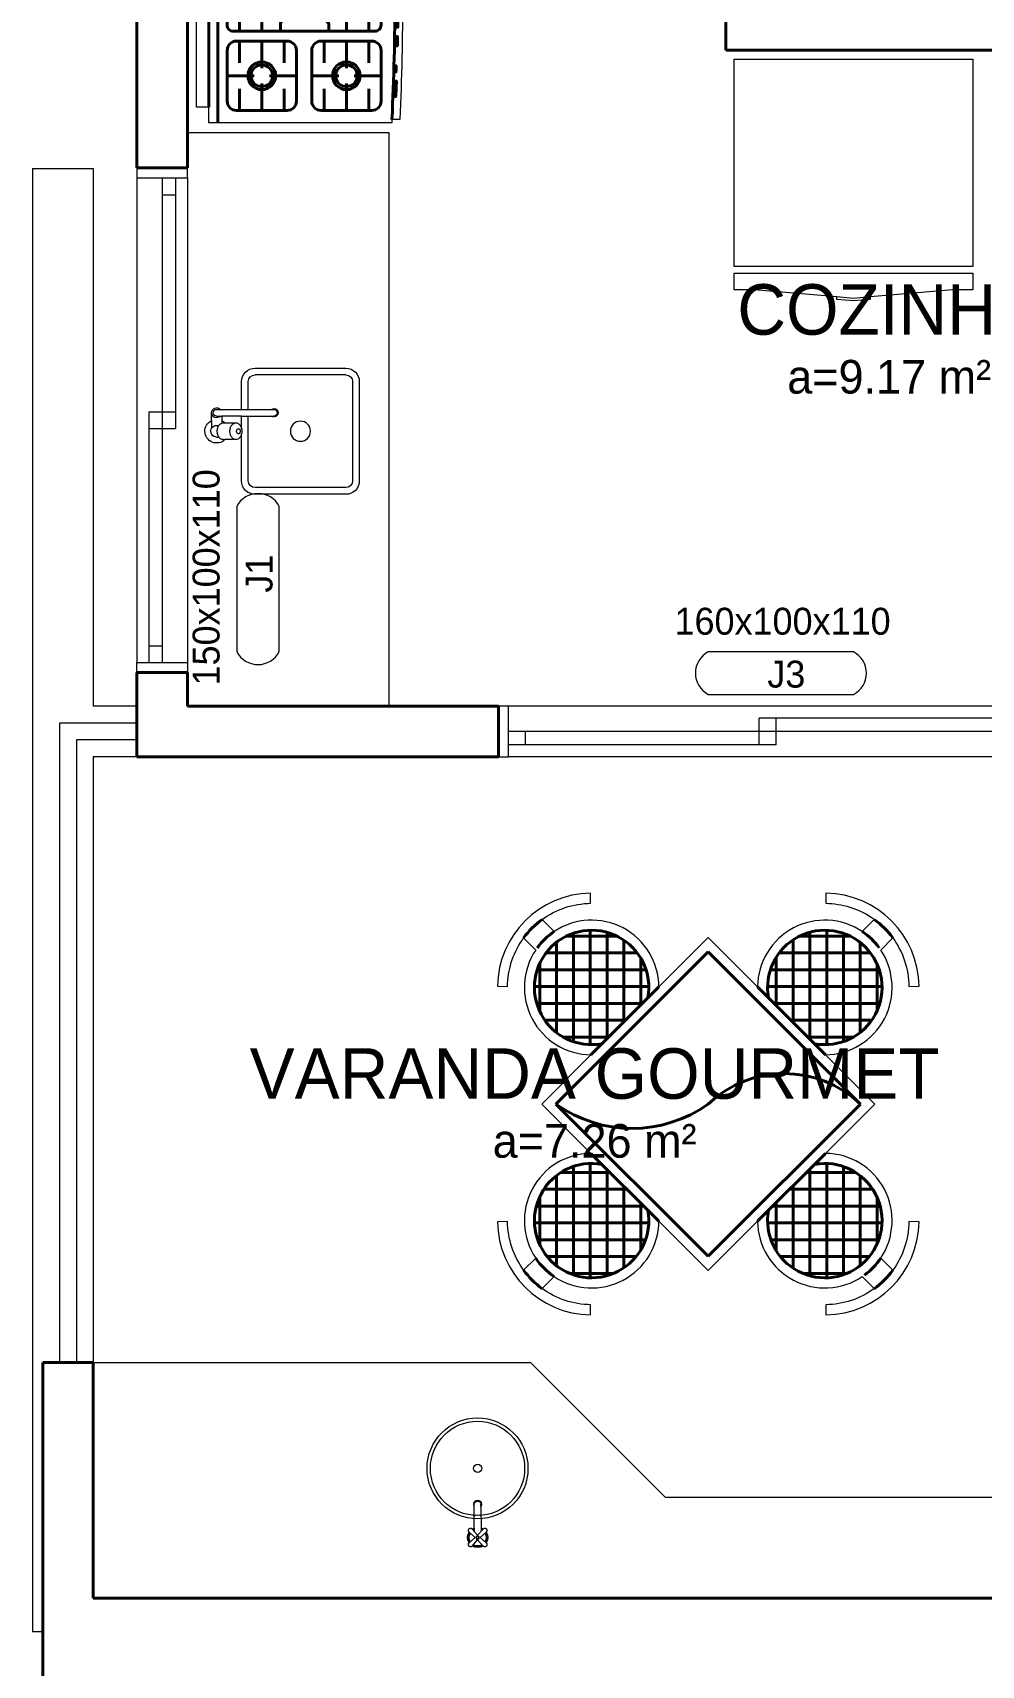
# Model space of a CAD drawing. Header units: millimetres. Extents: x 13204 to 24802, y 21209 to 40694.
# Drawn here: x 21991.6 to 22273.6, y 36390.9 to 36876 of the extents above; entities that cross this region are included whole.
import ezdxf
from ezdxf.enums import TextEntityAlignment as Align

# ---------------------------------------------------------------- set-up
doc = ezdxf.new("R2010")
doc.units = ezdxf.units.MM
for name, color, linetype, lineweight in [('ESPECARQ', 2, 'Continuous', 20), ('Esquadrias', 2, 'Continuous', 20), ('Hachura', 8, 'Continuous', 0), ('Layout', 6, 'Continuous', 15), ('Layout-int', 1, 'Continuous', 40), ('Louças', 150, 'Continuous', 15), ('Mobiliario', 6, 'Continuous', 13), ('MOBILIÁRIO', 6, 'Continuous', 13), ('Moveis', 6, 'Continuous', 13), ('Paredes', 1, 'Continuous', 40), ('TEXTO', 4, 'Continuous', 5)]:
    doc.layers.add(name, color=color, linetype=linetype, lineweight=lineweight)
doc.styles.add('LANA', font='stylu.ttf')
doc.styles.add('REGUA60', font='cityb___.ttf', dxfattribs={"width": 1.4})

# ---------------------------------------------------------------- blocks, each defined once
blk = doc.blocks.new('Pia-s-t')
at = {"layer": 'Louças'}
for p, q in [((145, 147.5), (145, -45)), ((435, 167.5), (165, 167.5)), ((455, -147.5), (455, 147.5)), ((50.9, 17.5), (57.9, 17.5)), ((70.5, 25), (75.4, 25)), ((35.9, -31.6), (35.9, -11.5)), ((50.9, -17.5), (57.9, -17.5)), ((50.9, -45), (65.9, -45)), ((65.9, -31.6), (65.9, -24.1)), ((70.5, -25), (75.4, -25)), ((125, -45), (220.9, -45)), ((50.9, -65), (62.1, -65)), ((125, -65), (220.9, -65)), ((145, -65), (145, -147.5)), ((435, -167.5), (165, -167.5))]:
    blk.add_line(p, q, dxfattribs=at)
for points in [[(475, 147.5, 0.414214), (435, 187.5), (165, 187.5, 0.414214), (125, 147.5), (125, 7.4, 0.017977), (124.4, 9.9, 0.082828), (120.6, 17.7, 0.106756), (114.5, 23.3, 0.133256), (108.1, 25), (75.4, 25, 1.181649), (35.9, -31.6), (35.9, -55, 0.6885), (62.1, -65), (125, -65), (125, -147.5, 0.414214), (165, -187.5), (435, -187.5, 0.414214), (475, -147.5)], [(115.6, 7.5, 0.133256), (113.7, 7, 0.106756), (111.9, 5.3, 0.082828), (110.7, 3, 0.071352), (110.3, 0, 0.071352), (110.7, -3, 0.082828), (111.9, -5.3, 0.106756), (113.7, -7, 0.133256), (115.6, -7.5, 0.133256), (117.5, -7, 0.106756), (119.4, -5.3, 0.082828), (120.5, -3, 0.071352), (120.9, 0, 0.071352), (120.5, 3, 0.082828), (119.4, 5.3, 0.106756), (117.5, 7, 0.133256)], [(125, -45), (65.9, -45), (65.9, -31.6, 0.083262), (75.4, -25), (108.1, -25, 0.133256), (114.5, -23.3, 0.106756), (120.6, -17.7, 0.082828), (124.4, -9.9, 0.017977), (125, -7.4)]]:
    blk.add_lwpolyline(points, format="xyb", close=True, dxfattribs=at)
blk.add_lwpolyline([(70.5, 25, 0.133256), (64.1, 23.3, 0.106756), (58, 17.7, 0.082828), (54.3, 9.9, 0.071352), (52.8, 0, 0.071352), (54.3, -9.9, 0.082828), (58, -17.7, 0.106756), (64.1, -23.3, 0.133256), (70.5, -25, 0.133256)], format="xyb", dxfattribs=at)
blk.add_circle((300, 0), 30, dxfattribs=at)
for centre, radius, start, end in [((165, 147.5), 20, 90, 180), ((435, 147.5), 20, 0, 90), ((50.9, 0), 17.5, 90, 204.62), ((125.7, 0), 35.2, 163.6751, 180), ((125.7, 0), 35.2, 180, 196.3249), ((117, 2.5), 26.2, 144.7356, 163.6751), ((111.6, 6.4), 19.5, 120.3612, 144.7356), ((108.1, 12.3), 12.7, 90, 120.3612), ((90.6, 0), 35.2, 360, 12.2054), ((90.6, 0), 35.2, 347.7946, 0), ((25.9, -11.5), 10, 0, 24.62), ((50.9, 0), 17.5, 211.0027, 270), ((50.9, -55), 15, 41.8103, 180), ((50.9, -55), 10, 90.0002, 270.0002), ((117, -2.5), 26.2, 196.3249, 215.2644), ((111.6, -6.4), 19.5, 215.2644, 239.6388), ((108.1, -12.3), 12.7, 239.6388, 270), ((220.9, -55), 12.5, 233.1301, 126.8699), ((220.9, -55), 10, 270.0001, 90.0001), ((165, -147.5), 20, 180, 270), ((435, -147.5), 20, 270, 0)]:
    blk.add_arc(centre, radius, start, end, dxfattribs=at)
blk = doc.blocks.new('Tors2')
at = {"layer": 'Hachura'}
for p, q in [((-16.9, 10.6), (-4.8, 0)), ((-10.6, 16.9), (0, 4.8)), ((10.6, 16.9), (0, 4.8)), ((16.9, 10.6), (4.8, 0)), ((16.9, -10.6), (4.8, 0)), ((-16.9, -10.6), (-4.8, 0)), ((-10.6, -16.9), (0, -4.8)), ((-6.8, -18.8), (-6.9, -12.6)), ((10.6, -16.9), (0, -4.8)), ((6.8, -18.8), (6.9, -12.6)), ((-6.6, -61.7), (-6.6, -65.6)), ((6.6, -61.7), (6.6, -65.6))]:
    blk.add_line(p, q, dxfattribs=at)
for radius in [3.37, 2.37]:
    blk.add_circle((0, 0), radius, dxfattribs=at)
for centre, radius, start, end in [((0, 0), 17.6, 149.1507, 210.8493), ((0, 0), 16.7, 149.6731, 210.3269), ((0, 0), 17.6, 59.1507, 120.8493), ((0, 0), 16.7, 59.6731, 120.3269), ((0, 0), 16.7, 329.6731, 30.3269), ((0, 0), 17.6, 329.1507, 30.8493), ((0, 0), 17.6, 239.1507, 247.1104), ((0, 0), 16.7, 239.6731, 245.8706), ((0, 0), 16.7, 294.1294, 300.3269), ((0, 0), 17.6, 292.8896, 300.8493), ((0, -31.5), 13.4, 240.3666, 299.6334), ((0, -65.6), 6.61, 180, 0)]:
    blk.add_arc(centre, radius, start, end, dxfattribs=at)
at = {"layer": 'Louças'}
blk.add_lwpolyline([(6.8, -18.8, 0.053168), (10.6, -16.9, 1.119236), (16.9, -10.6, 0.287868), (16.9, 10.6, 1.119236), (10.6, 16.9, 0.287868), (-10.6, 16.9, 1.119236), (-16.9, 10.6, 0.287868), (-16.9, -10.6, 1.119236), (-10.6, -16.9, 0.053168), (-6.8, -18.8), (-6.6, -61.7, 1.82871), (6.6, -61.7)], format="xyb", close=True, dxfattribs=at)
blk = doc.blocks.new('*U16', base_point=(47499.74, 3604))
at = {"layer": 'Esquadrias'}
for p, q in [((47342.74, 3604), (47339.74, 3604)), ((47342.74, 3589), (47342.74, 3604)), ((47496.74, 3600.5), (47417.24, 3600.5)), ((47417.24, 3592.5), (47417.24, 3600.5)), ((47422.24, 3592.5), (47422.24, 3600.5)), ((47491.74, 3596.5), (47491.74, 3600.5)), ((47496.74, 3604), (47499.74, 3604)), ((47496.74, 3589), (47496.74, 3604)), ((47496.74, 3596.5), (47342.74, 3596.5)), ((47347.74, 3592.5), (47347.74, 3596.5)), ((47422.24, 3592.5), (47342.74, 3592.5)), ((47339.74, 3589), (47342.74, 3589)), ((47499.74, 3589), (47496.74, 3589))]:
    blk.add_line(p, q, dxfattribs=at)
at = {"layer": 'Esquadrias', "color": 0}
for p, q in [((47496.74, 3604), (47342.74, 3604)), ((47496.74, 3589), (47342.74, 3589))]:
    blk.add_line(p, q, dxfattribs=at)
blk = doc.blocks.new('*U25', base_point=(58689.28, 7054.52))
at = {"layer": 'Esquadrias'}
for p, q in [((58542.28, 7054.52), (58539.28, 7054.52)), ((58542.28, 7039.52), (58542.28, 7054.52)), ((58686.28, 7054.52), (58689.28, 7054.52)), ((58686.28, 7039.52), (58686.28, 7054.52)), ((58686.28, 7051.02), (58611.78, 7051.02)), ((58611.78, 7043.02), (58611.78, 7051.02)), ((58616.78, 7043.02), (58616.78, 7051.02)), ((58681.28, 7047.02), (58681.28, 7051.02)), ((58686.28, 7047.02), (58542.28, 7047.02)), ((58547.28, 7043.02), (58547.28, 7047.02)), ((58616.78, 7043.02), (58542.28, 7043.02)), ((58539.28, 7039.52), (58542.28, 7039.52)), ((58689.28, 7039.52), (58686.28, 7039.52))]:
    blk.add_line(p, q, dxfattribs=at)
at = {"layer": 'Esquadrias', "color": 0}
for p, q in [((58686.28, 7054.52), (58542.28, 7054.52)), ((58686.28, 7039.52), (58542.28, 7039.52))]:
    blk.add_line(p, q, dxfattribs=at)
blk = doc.blocks.new('*U38', base_point=(58407.84, 6883.17))
blk = doc.blocks.new('*U59', base_point=(57854.57, 6962.12))
blk = doc.blocks.new('INDESQ2')
at = {"color": 0, "linetype": 'ByBlock'}
for p, q in [((4.318, 2.959), (-4.318, 2.959)), ((-4.318, 0.438), (4.318, 0.438))]:
    blk.add_line(p, q, dxfattribs=at)
at = {"color": 0}
for centre, start, end in [((-3.665, 1.698), 117.36541, 242.63459), ((3.665, 1.698), 297.36541, 62.63459)]:
    blk.add_arc(centre, 1.42, start, end, dxfattribs=at)
at = {"style": 'REGUA60', "width": 1.4, "flags": 9}
blk.add_attdef('LOCAL', text='', height=1.5, dxfattribs=at).set_placement((-0.08, -4.348), align=Align.CENTER)
at = {"layer": 'ESPECARQ', "color": 0, "style": 'REGUA60'}
for tag, width, p in [('COD', 1.1, (-0.08, 0.951)), ('DIM', 1.4, (-0.08, -2.169))]:
    blk.add_attdef(tag, text='', height=1.5, dxfattribs=dict(at, width=width)).set_placement(p, align=Align.CENTER)
blk = doc.blocks.new('Mesa070x070_42')
at = {"layer": 'Layout-int'}
h = blk.add_hatch(dxfattribs=at)
h.set_pattern_fill('_USER,_O', color=0, scale=50, angle=225, double=1, pattern_type=0)
h.set_pattern_definition([(225, (-2e-10, 320), (35.3553, -35.3553), []), (315, (-2e-10, 320), (35.3553, 35.3553), [])])
edge = h.paths.add_edge_path()
edge.add_line((-96.4, 350), (96.4, 350))
edge.add_arc((0, 490), 170, 304.5603, 595.4397)
h = blk.add_hatch(dxfattribs=at)
h.set_pattern_fill('_USER,_O', color=0, scale=50, angle=-45, double=1, pattern_type=0)
h.set_pattern_definition([(315, (-320, -2e-10), (35.3553, 35.3553), []), (45, (-320, -2e-10), (-35.3553, 35.3553), [])])
edge = h.paths.add_edge_path()
edge.add_line((-350, -96.4), (-350, 96.4))
edge.add_arc((-490, 0), 170, 34.5603, 325.4397)
h = blk.add_hatch(dxfattribs=at)
h.set_pattern_fill('_USER,_O', color=0, scale=50, angle=135, double=1, pattern_type=0)
h.set_pattern_definition([(135, (320, 2e-10), (-35.3553, -35.3553), []), (225, (320, 2e-10), (35.3553, -35.3553), [])])
edge = h.paths.add_edge_path()
edge.add_line((350, 96.4), (350, -96.4))
edge.add_arc((490, 0), 170, 214.5603, 505.4397)
h = blk.add_hatch(dxfattribs=at)
h.set_pattern_fill('_USER,_O', color=0, scale=50, angle=45, double=1, pattern_type=0)
h.set_pattern_definition([(45, (2e-10, -320), (-35.3553, 35.3553), []), (135, (2e-10, -320), (-35.3553, -35.3553), [])])
edge = h.paths.add_edge_path()
edge.add_line((96.4, -350), (-96.4, -350))
edge.add_arc((0, -490), 170, 124.5603, 415.4397)
blk.add_lwpolyline([(350, 142.8), (350, 350), (142.8, 350, 0.596067), (39, 686.2), (39, 736.9, -0.15538), (174.6, 668.9), (195.5, 690.4, 0.407031), (-195.5, 690.4), (-174.6, 668.9, -0.15538), (-39, 736.9), (-39, 686.2, 0.596067), (-142.8, 350), (-350, 350), (-350, 142.8, 0.596067), (-686.2, 39), (-736.9, 39, -0.15538), (-668.9, 174.6), (-690.4, 195.5, 0.407031), (-690.4, -195.5), (-668.9, -174.6, -0.145259), (-735.2, -48.7, -0.009897), (-736.9, -39), (-686.2, -39, 0.596067), (-350, -142.8), (-350, -350), (-142.8, -350, 0.596067), (-39, -686.2), (-39, -736.9, -0.15538), (-174.6, -668.9), (-195.5, -690.4, 0.407031), (195.5, -690.4), (174.6, -668.9, -0.145259), (48.7, -735.2, -0.009897), (39, -736.9), (39, -686.2, 0.596067), (142.8, -350), (350, -350), (350, -142.8, 0.596067), (686.2, -39), (736.9, -39, -0.15538), (668.9, -174.6), (690.4, -195.5, 0.407031), (690.4, 195.5), (668.9, 174.6, -0.15538), (736.9, 39), (686.2, 39, 0.596067)], format="xyb", close=True)
at = {"layer": 'Layout-int', "color": 0}
for p, q in [((-142.8, 350), (142.8, 350)), ((-320, 320), (320, 320)), ((-320, 320), (-320, -320)), ((320, 320), (320, -320)), ((-350, 142.8), (-350, -142.8)), ((350, 142.8), (350, -142.8)), ((-320, -320), (320, -320)), ((-142.8, -350), (142.8, -350))]:
    blk.add_line(p, q, dxfattribs=at)
for centre, radius, start, end in [((0, 490), 250, 81.0322, 98.9678), ((0, 490), 200, 81.0322, 101.2359), ((0, 490), 170, 304.5603, 235.4397), ((8.4, 328.4), 328.5, 181.462, 268.538), ((-490, 0), 170, 34.5603, 325.4397), ((490, 0), 170, 214.5603, 145.4397), ((-490, 0), 250, 171.0322, 188.9678), ((-490, 0), 200, 171.0322, 191.2359), ((490, 0), 200, 348.7641, 11.2359), ((490, 0), 250, 351.0322, 8.9678), ((-63.8, -383.8), 389, 9.4322, 80.5678), ((0, -490), 170, 124.5603, 55.4397), ((0, -490), 200, 258.7641, 278.9678), ((0, -490), 250, 261.0322, 278.9678)]:
    blk.add_arc(centre, radius, start, end, dxfattribs=at)
blk = doc.blocks.new('Maison Grill de Embutir_t')
blk.add_lwpolyline([(820, 635, 0.000298), (810, 635.5), (810, 661.2, 0.021946), (10, 661.2), (10, 635.5, 0.000298), (0, 635), (0, 40), (50, 40), (50, 0), (770, 0), (770, 40), (820, 40)], format="xyb", close=True)
at = {"layer": 'Layout-int', "color": 0}
for points in [[(810, 635.5, 0.023843), (10, 635.5)], [(135, 639.9), (135, 649.9, 0.001688), (85, 647.9), (85, 637.9)], [(185, 641.6), (185, 649.1, 0.000675), (165, 648.4), (165, 640.9)], [(280, 643.9), (280, 653.9, 0.001012), (250, 653.3), (250, 643.3)], [(310, 644.3), (310, 654.3, -0.001687), (360, 654.8), (360, 644.8)], [(530, 644.3), (530, 654.3, 0.001687), (480, 654.8), (480, 644.8)], [(605, 642.9), (605, 652.9, 0.001687), (555, 653.9), (555, 643.9)], [(630, 642.3), (630, 652.3, -0.001687), (680, 650.8), (680, 640.8)], [(755, 637.9), (755, 647.1, 0.001688), (705, 649.1), (705, 639.8)]]:
    blk.add_lwpolyline(points, format="xyb", dxfattribs=at)
for points in [[(40, 570), (40, 405, 0.414214), (70, 375), (235, 375, 0.414214), (265, 405), (265, 570, 0.414214), (235, 600), (70, 600, 0.414214)], [(522.5, 120), (522.5, 580, 0.414214), (502.5, 600), (317.5, 600, 0.414214), (297.5, 580), (297.5, 120, 0.414214), (317.5, 100), (502.5, 100, 0.414214)], [(750, 375, 0.414214), (780, 405), (780, 570, 0.414214), (750, 600), (585, 600, 0.414214), (555, 570), (555, 405, 0.414214), (585, 375)], [(40, 295), (40, 130, 0.414214), (70, 100), (235, 100, 0.414214), (265, 130), (265, 295, 0.414214), (235, 325), (70, 325, 0.414214)], [(555, 295), (555, 130, 0.414214), (585, 100), (750, 100, 0.414214), (780, 130), (780, 295, 0.414214), (750, 325), (585, 325, 0.414214)]]:
    blk.add_lwpolyline(points, format="xyb", close=True, dxfattribs=at)
for points in [[(152.5, 512.5), (152.5, 600)], [(667.5, 512.5), (667.5, 600)], [(110, 560), (40, 560)], [(265, 560), (195, 560)], [(297.5, 560), (522.5, 560)], [(625, 560), (555, 560)], [(780, 560), (710, 560)], [(127.5, 487.5), (40, 487.5)], [(265, 487.5), (177.5, 487.5)], [(297.5, 487.5), (522.5, 487.5)], [(642.5, 487.5), (555, 487.5)], [(780, 487.5), (692.5, 487.5)], [(152.5, 375), (152.5, 462.5)], [(347.5, 405), (322.5, 430), (297.5, 430)], [(522.5, 430), (497.5, 430), (472.5, 405)], [(667.5, 375), (667.5, 462.5)], [(110, 415), (40, 415)], [(265, 415), (195, 415)], [(625, 415), (555, 415)], [(780, 415), (710, 415)], [(152.5, 237.5), (152.5, 325)], [(667.5, 237.5), (667.5, 325)], [(110, 285), (40, 285)], [(265, 285), (195, 285)], [(297.5, 273.5), (326, 273.5), (354.6, 302.1)], [(522.5, 273.5), (494, 273.5), (465.4, 302.1)], [(625, 285), (555, 285)], [(780, 285), (710, 285)], [(127.5, 212.5), (40, 212.5)], [(265, 212.5), (177.5, 212.5)], [(297.5, 212.5), (522.5, 212.5)], [(642.5, 212.5), (555, 212.5)], [(780, 212.5), (692.5, 212.5)], [(152.5, 100), (152.5, 187.5)], [(667.5, 100), (667.5, 187.5)], [(110, 140), (40, 140)], [(265, 140), (195, 140)], [(297.5, 140), (522.5, 140)], [(625, 140), (555, 140)], [(780, 140), (710, 140)], [(0, 70), (820, 70)], [(50, 40), (770, 40)]]:
    blk.add_lwpolyline(points, dxfattribs=at)
for centre, radius in [((152.5, 487.5), 45), ((667.5, 487.5), 45), ((152.5, 487.5), 35), ((667.5, 487.5), 35), ((410, 355), 65), ((410, 355), 55), ((152.5, 212.5), 45), ((152.5, 212.5), 35), ((667.5, 212.5), 45), ((667.5, 212.5), 35)]:
    blk.add_circle(centre, radius, dxfattribs=at)
blk = doc.blocks.new('480 Brastemp You_t')
at = {"layer": 'Mobiliario', "color": 0}
for p, q in [((355, 711), (305, 706.8)), ((405, 706.8), (355, 711))]:
    blk.add_line(p, q, dxfattribs=at)
at = {"layer": 'Mobiliario'}
for points in [[(710, 686), (650, 686), (405, 706.8), (405, 713.9), (355, 718.4), (305, 713.9), (305, 706.8), (60, 686), (0, 686), (0, 636), (710, 636)], [(710, 616), (0, 616), (0, 0), (710, 0)]]:
    blk.add_lwpolyline(points, close=True, dxfattribs=at)

msp = doc.modelspace()

# ---------------------------------------------------------------- linework, layer by layer
at = {"layer": 'Esquadrias'}
for p, q in [((21991.62, 36835.65), (21991.62, 36400.87)), ((21991.62, 36835.65), (22009.62, 36835.65)), ((22009.62, 36835.65), (22009.62, 36675.87)), ((22022.62, 36675.87), (22009.62, 36675.87)), ((22009.62, 36660.87), (22009.62, 36480.87)), ((22022.62, 36660.87), (22009.62, 36660.87)), ((21994.62, 36400.87), (21991.62, 36400.87))]:
    msp.add_line(p, q, dxfattribs=at)
at = {"layer": 'Louças'}
for p, q in [((22097.62, 36846.26), (22037.62, 36846.26)), ((22097.62, 36675.87), (22097.62, 36846.26)), ((22009.62, 36480.87), (22139.62, 36480.87)), ((22179.62, 36440.87), (22139.62, 36480.87)), ((22179.62, 36440.87), (22300.07, 36440.87))]:
    msp.add_line(p, q, dxfattribs=at)
for centre, radius in [((22123.84, 36449.4), 15), ((22123.84, 36449.4), 14), ((22123.9, 36449.4), 1.22)]:
    msp.add_circle(centre, radius, dxfattribs=at)
at = {"layer": 'Moveis'}
for p, q in [((21999.62, 36670.87), (21999.62, 36480.87)), ((22022.62, 36670.87), (21999.62, 36670.87)), ((22004.62, 36665.87), (22004.62, 36480.87)), ((22022.62, 36665.87), (22004.62, 36665.87))]:
    msp.add_line(p, q, dxfattribs=at)
at = {"layer": 'Paredes'}
for p, q in [((22022.62, 37170.87), (22022.62, 36835.87)), ((22197.62, 37155.87), (22197.62, 36870.87)), ((22037.62, 36925.87), (22037.62, 36835.87)), ((22462.62, 36870.87), (22197.62, 36870.87)), ((22037.62, 36835.87), (22022.62, 36835.87)), ((22022.62, 36685.87), (22022.62, 36660.87)), ((22037.62, 36685.87), (22022.62, 36685.87)), ((22037.62, 36685.87), (22037.62, 36675.87)), ((22037.62, 36675.87), (22130.07, 36675.87)), ((22130.07, 36660.87), (22130.07, 36675.87)), ((22022.62, 36660.87), (22130.07, 36660.87)), ((21994.62, 36315.87), (21994.62, 36480.87)), ((22009.62, 36480.87), (21994.62, 36480.87)), ((22009.62, 36410.87), (22009.62, 36480.87)), ((22009.62, 36410.87), (22300.07, 36410.87))]:
    msp.add_line(p, q, dxfattribs=at)

# ---------------------------------------------------------------- block references
at = {"layer": 'Esquadrias', "color": 5, "yscale": -1, "rotation": 90}
msp.add_blockref('*U25', (22037.62, 36835.87), dxfattribs=at)
at = {"layer": 'Esquadrias', "color": 5}
msp.add_blockref('*U16', (22290.07, 36675.87), dxfattribs=at)
at = {"layer": 'Layout', "color": 8}
for name, p, xscale, yscale, zscale, rotation in [('Maison Grill de Embutir_t', (22040.29, 36849.28), -0.09146341463201679, 0.09146341463201679, 0.09146341463414635, 270), ('Mesa070x070_42', (22192.41, 36557.67), 0.1000000000007886, 0.1000000000007886, 0.1000000000007886, 225)]:
    msp.add_blockref(name, p, dxfattribs=dict(at, xscale=xscale, yscale=yscale, zscale=zscale, rotation=rotation))
at = {"layer": 'Louças', "color": 8, "rotation": 180}
for name, p, xscale, yscale, zscale in [('Pia-s-t', (22041.21, 36757.6), -0.1000000000349246, 0.1000000000349246, 0.1), ('Tors2', (22123.88, 36428.85), -0.1500000000232831, 0.1500000000232831, 0.15)]:
    msp.add_blockref(name, p, dxfattribs=dict(at, xscale=xscale, yscale=yscale, zscale=zscale))
at = {"layer": 'MOBILIÁRIO', "xscale": -0.09999999999854481, "yscale": 0.09999999999854481, "zscale": 0.1, "rotation": 180}
msp.add_blockref('480 Brastemp You_t', (22200.08, 36868.18), dxfattribs=at)
at = {"layer": 'TEXTO'}
ref = msp.add_blockref('*U38', (22246.18, 36786.29), dxfattribs=at)
ref.add_attrib('AMBIENTE', 'COZINHA', dxfattribs={"color": 0, "height": 15, "style": 'LANA'}).set_placement((22246.18, 36786.29), align=Align.CENTER)
ref.add_attrib('ÁREA', 'a=9.17 m²', dxfattribs={"color": 0, "height": 10, "style": 'LANA'}).set_placement((22246.18, 36768.79), align=Align.CENTER)
ref = msp.add_blockref('INDESQ2', (22050.12, 36713.69), dxfattribs=dict(at, xscale=4.999999999999704, yscale=4.999999999999704, zscale=4.999999999999704, rotation=269.9933850202379))
ref.add_attrib('COD', 'J1', dxfattribs={"layer": 'ESPECARQ', "color": 0, "height": 8, "rotation": 89.9934, "style": 'LANA'}).set_placement((22062.91, 36715.28), align=Align.CENTER)
ref.add_attrib('DIM', '150x100x110', dxfattribs={"layer": 'ESPECARQ', "color": 0, "height": 8, "rotation": 89.9934, "style": 'LANA'}).set_placement((22047.17, 36714.17), align=Align.CENTER)
ref = msp.add_blockref('INDESQ2', (22214.02, 36694.2), dxfattribs=dict(at, xscale=4.999999999999704, yscale=4.999999999999704, zscale=4.999999999999704, rotation=179.9933850202378))
ref.add_attrib('COD', 'J3', dxfattribs={"layer": 'ESPECARQ', "color": 0, "height": 8, "rotation": 359.9934, "style": 'LANA'}).set_placement((22215.61, 36681.42), align=Align.CENTER)
ref.add_attrib('DIM', '160x100x110', dxfattribs={"layer": 'ESPECARQ', "color": 0, "height": 8, "rotation": 359.9934, "style": 'LANA'}).set_placement((22214.5, 36697.15), align=Align.CENTER)
ref = msp.add_blockref('*U59', (22158.64, 36559.23), dxfattribs=at)
ref.add_attrib('AMBIENTE', 'VARANDA GOURMET', dxfattribs={"color": 0, "height": 15, "style": 'LANA'}).set_placement((22158.64, 36559.23), align=Align.CENTER)
ref.add_attrib('ÁREA', 'a=7.26 m²', dxfattribs={"color": 0, "height": 10, "style": 'LANA'}).set_placement((22158.64, 36541.73), align=Align.CENTER)

doc.saveas('drawing.dxf')
